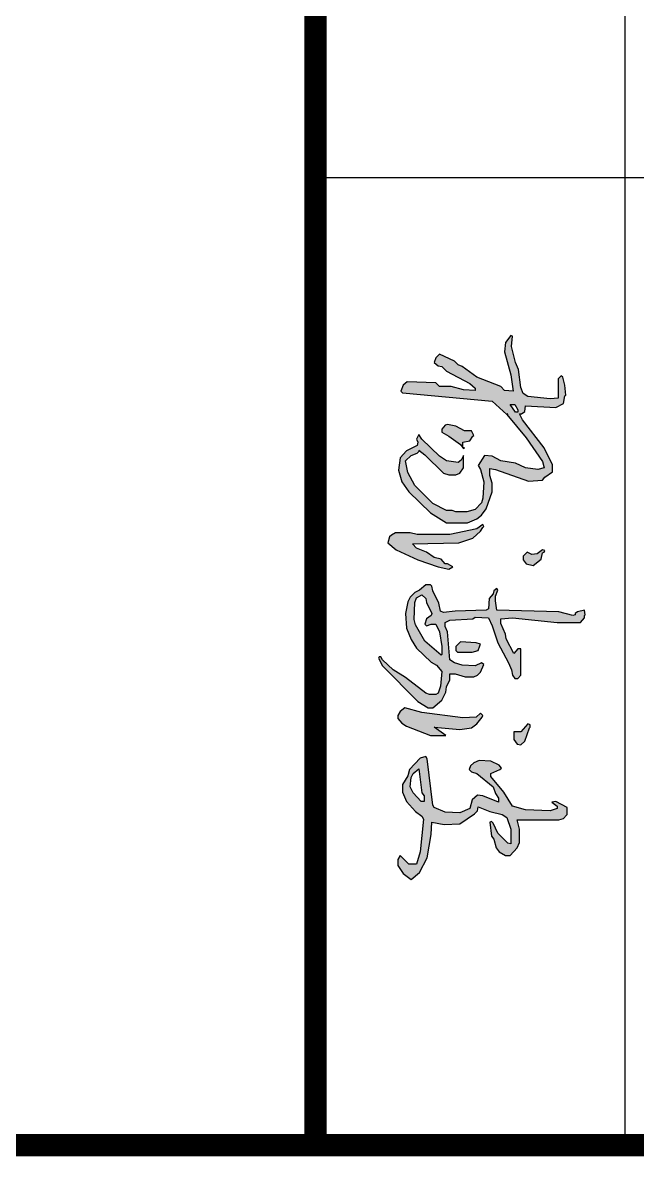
# Model space of a CAD drawing. Extents: x 447413 to 2975780, y -1432727 to 1301644.
# Drawn here: x 2627763 to 2630146, y -145032 to -140637 of the extents above; entities that cross this region are included whole.
import ezdxf

# ---------------------------------------------------------------- set-up
doc = ezdxf.new("R2010")
doc.units = 0
doc.header["$LTSCALE"] = 1000
doc.header["$MEASUREMENT"] = 0
doc.layers.add('图框', color=253, linetype='Continuous')
doc.layers.add('电子签', color=6, linetype='Continuous')

# ---------------------------------------------------------------- blocks, each defined once
blk = doc.blocks.new('A$C1FE25611')
at = {"linetype": 'Continuous'}
h = blk.add_hatch(color=256, dxfattribs=at)
h.paths.add_polyline_path([(595, 59), (602, 59), (602, 55), (591, 45), (583, 41), (571, 42), (566, 45), (560, 52), (591, 56)], flags=16)
h.paths.add_polyline_path([(402, 82), (412, 82), (413, 81), (395, 60), (374, 48), (367, 46), (345, 47), (339, 49), (335, 56), (340, 61), (345, 62), (359, 69), (362, 68), (366, 62), (373, 60), (375, 62), (373, 68), (373, 74), (383, 79)], flags=17)
h.paths.add_polyline_path([(146, 110), (145, 111), (145, 109)], flags=17)
h.paths.add_polyline_path([(130, 122), (129, 123), (123, 120), (123, 111), (117, 100), (115, 89), (116, 86), (121, 82), (125, 82), (130, 91), (141, 106), (145, 109), (138, 109), (136, 118)], flags=17)
h.paths.add_polyline_path([(401, 131), (399, 132), (397, 126), (396, 106), (402, 100), (407, 100), (409, 102), (409, 121), (407, 129)], flags=17)
h.paths.add_polyline_path([(493, 134), (491, 135), (488, 132), (493, 126), (494, 109), (487, 56), (481, 34), (486, 28), (491, 25), (495, 25), (501, 30), (505, 36), (517, 67), (517, 87), (506, 72), (509, 105), (507, 120), (502, 127)])
h.paths.add_polyline_path([(248, 135), (247, 136), (244, 135), (250, 127), (257, 92), (257, 50), (255, 41), (255, 22), (258, 17), (260, 14), (268, 12), (277, 23), (290, 51), (299, 77), (302, 91), (299, 96), (295, 89), (295, 86), (289, 81), (287, 72), (280, 62), (275, 49), (269, 44), (268, 104), (262, 122), (253, 132)])
h.paths.add_polyline_path([(96, 180), (99, 180), (99, 177), (89, 170), (89, 176)], flags=16)
h.paths.add_polyline_path([(507, 195), (506, 196), (503, 196), (502, 193), (512, 184), (512, 175), (522, 175), (528, 179), (529, 184), (524, 189)])
h.paths.add_polyline_path([(280, 214), (278, 215), (277, 212), (282, 205), (283, 198), (280, 192), (285, 187), (290, 187), (295, 191), (297, 200), (289, 210), (281, 212)])
h.paths.add_polyline_path([(78, 241), (77, 242), (64, 241), (54, 238), (52, 236), (56, 232), (81, 232), (82, 222), (79, 193), (75, 187), (67, 184), (44, 181), (35, 177), (14, 172), (1, 173), (0, 171), (9, 164), (21, 163), (51, 171), (72, 174), (71, 163), (66, 158), (54, 127), (40, 108), (38, 103), (33, 98), (24, 79), (29, 74), (35, 72), (39, 77), (40, 82), (46, 88), (62, 118), (68, 125), (71, 125), (70, 110), (66, 94), (66, 79), (61, 74), (60, 37), (64, 32), (72, 29), (74, 31), (85, 147), (102, 166), (101, 167), (102, 166), (132, 191), (163, 212), (171, 214), (173, 206), (171, 190), (165, 177), (162, 158), (156, 147), (155, 137), (168, 129), (173, 132), (189, 136), (210, 135), (216, 133), (225, 125), (228, 114), (228, 100), (226, 95), (226, 88), (217, 70), (194, 47), (177, 38), (162, 35), (155, 42), (152, 50), (149, 53), (148, 52), (154, 60), (178, 84), (180, 91), (180, 100), (178, 105), (171, 110), (155, 110), (161, 107), (164, 103), (162, 88), (156, 79), (134, 56), (128, 52), (134, 49), (138, 51), (142, 50), (149, 36), (158, 28), (174, 26), (189, 30), (202, 39), (229, 67), (242, 88), (242, 115), (237, 127), (232, 133), (224, 139), (202, 147), (191, 147), (181, 144), (172, 144), (173, 151), (188, 194), (187, 212), (183, 215), (176, 225), (167, 225), (145, 214), (109, 186), (101, 182), (101, 185), (98, 189), (91, 190), (93, 229), (88, 239)])
h.paths.add_polyline_path([(620, 243), (619, 244), (610, 244), (602, 229), (603, 224), (608, 231), (611, 231), (614, 222), (613, 190), (608, 173), (590, 162), (570, 145), (566, 145), (561, 157), (559, 159), (555, 156), (550, 145), (549, 130), (552, 123), (556, 119), (561, 117), (564, 120), (566, 127), (583, 148), (592, 151), (598, 155), (603, 155), (595, 135), (594, 128), (600, 121), (611, 118), (617, 105), (616, 86), (610, 72), (607, 70), (547, 63), (544, 61), (546, 54), (561, 40), (569, 38), (580, 31), (590, 31), (602, 36), (615, 48), (621, 56), (625, 58), (667, 54), (683, 49), (683, 39), (672, 28), (677, 25), (685, 25), (695, 32), (703, 42), (694, 53), (675, 63), (645, 68), (629, 69), (632, 85), (631, 105), (618, 124), (614, 128), (609, 129), (615, 144), (619, 160), (623, 166), (638, 171), (657, 171), (656, 167), (643, 154), (630, 148), (628, 146), (629, 144), (647, 146), (651, 149), (662, 152), (667, 156), (672, 164), (672, 170), (662, 179), (655, 182), (638, 182), (626, 179), (626, 233), (624, 239)])
h.paths.add_polyline_path([(362, 266), (361, 267), (355, 266), (357, 257), (359, 254), (361, 254), (362, 251), (357, 233), (355, 153), (343, 151), (337, 151), (329, 154), (327, 153), (330, 149), (334, 148), (340, 143), (353, 142), (355, 139), (356, 99), (358, 84), (356, 80), (346, 78), (330, 70), (324, 69), (322, 67), (322, 61), (329, 53), (332, 47), (338, 41), (344, 38), (359, 35), (378, 36), (393, 42), (404, 49), (422, 68), (426, 75), (434, 82), (453, 80), (462, 77), (464, 74), (464, 66), (462, 61), (442, 35), (432, 19), (419, 5), (415, 3), (415, 1), (417, 0), (427, 5), (473, 51), (481, 64), (481, 70), (471, 82), (461, 87), (454, 88), (445, 92), (437, 92), (437, 99), (441, 112), (441, 123), (439, 128), (435, 132), (425, 136), (423, 133), (427, 125), (426, 108), (423, 98), (419, 92), (383, 89), (376, 86), (371, 86), (368, 92), (366, 122), (364, 125), (365, 142), (375, 147), (397, 154), (423, 168), (432, 172), (439, 173), (443, 176), (443, 180), (439, 184), (405, 184), (405, 180), (411, 175), (392, 165), (386, 164), (372, 158), (366, 158), (365, 173), (371, 231), (371, 261), (365, 266)])
for points in [[(362, 266), (361, 267), (355, 266), (357, 257), (359, 254), (361, 254), (362, 251), (357, 233), (355, 153), (343, 151), (337, 151), (329, 154), (327, 153), (330, 149), (334, 148), (340, 143), (353, 142), (355, 139), (356, 99), (358, 84), (356, 80), (346, 78), (330, 70), (324, 69), (322, 67), (322, 61), (329, 53), (332, 47), (338, 41), (344, 38), (359, 35), (378, 36), (393, 42), (404, 49), (422, 68), (426, 75), (434, 82), (453, 80), (462, 77), (464, 74), (464, 66), (462, 61), (442, 35), (432, 19), (419, 5), (415, 3), (415, 1), (417, 0), (427, 5), (473, 51), (481, 64), (481, 70), (471, 82), (461, 87), (454, 88), (445, 92), (437, 92), (437, 99), (441, 112), (441, 123), (439, 128), (435, 132), (425, 136), (423, 133), (427, 125), (426, 108), (423, 98), (419, 92), (383, 89), (376, 86), (371, 86), (368, 92), (366, 122), (364, 125), (365, 142), (375, 147), (397, 154), (423, 168), (432, 172), (439, 173), (443, 176), (443, 180), (439, 184), (405, 184), (405, 180), (411, 175), (392, 165), (386, 164), (372, 158), (366, 158), (365, 173), (371, 231), (371, 261), (365, 266), (362, 266)], [(78, 241), (77, 242), (64, 241), (54, 238), (52, 236), (56, 232), (81, 232), (82, 222), (79, 193), (75, 187), (67, 184), (44, 181), (35, 177), (14, 172), (1, 173), (0, 171), (9, 164), (21, 163), (51, 171), (72, 174), (71, 163), (66, 158), (54, 127), (40, 108), (38, 103), (33, 98), (24, 79), (29, 74), (35, 72), (39, 77), (40, 82), (46, 88), (62, 118), (68, 125), (71, 125), (70, 110), (66, 94), (66, 79), (61, 74), (60, 37), (64, 32), (72, 29), (74, 31), (85, 147), (102, 166), (101, 167), (102, 166), (132, 191), (163, 212), (171, 214), (173, 206), (171, 190), (165, 177), (162, 158), (156, 147), (155, 137), (168, 129), (173, 132), (189, 136), (210, 135), (216, 133), (225, 125), (228, 114), (228, 100), (226, 95), (226, 88), (217, 70), (194, 47), (177, 38), (162, 35), (155, 42), (152, 50), (149, 53), (148, 52), (154, 60), (178, 84), (180, 91), (180, 100), (178, 105), (171, 110), (155, 110), (161, 107), (164, 103), (162, 88), (156, 79), (134, 56), (128, 52), (134, 49), (138, 51), (142, 50), (149, 36), (158, 28), (174, 26), (189, 30), (202, 39), (229, 67), (242, 88), (242, 115), (237, 127), (232, 133), (224, 139), (202, 147), (191, 147), (181, 144), (172, 144), (173, 151), (188, 194), (187, 212), (183, 215), (176, 225), (167, 225), (145, 214), (109, 186), (101, 182), (101, 185), (98, 189), (91, 190), (93, 229), (88, 239), (78, 241)], [(620, 243), (619, 244), (610, 244), (602, 229), (603, 224), (608, 231), (611, 231), (614, 222), (613, 190), (608, 173), (590, 162), (570, 145), (566, 145), (561, 157), (559, 159), (555, 156), (550, 145), (549, 130), (552, 123), (556, 119), (561, 117), (564, 120), (566, 127), (583, 148), (592, 151), (598, 155), (603, 155), (595, 135), (594, 128), (600, 121), (611, 118), (617, 105), (616, 86), (610, 72), (607, 70), (547, 63), (544, 61), (546, 54), (561, 40), (569, 38), (580, 31), (590, 31), (602, 36), (615, 48), (621, 56), (625, 58), (667, 54), (683, 49), (683, 39), (672, 28), (677, 25), (685, 25), (695, 32), (703, 42), (694, 53), (675, 63), (645, 68), (629, 69), (632, 85), (631, 105), (618, 124), (614, 128), (609, 129), (615, 144), (619, 160), (623, 166), (638, 171), (657, 171), (656, 167), (643, 154), (630, 148), (628, 146), (629, 144), (647, 146), (651, 149), (662, 152), (667, 156), (672, 164), (672, 170), (662, 179), (655, 182), (638, 182), (626, 179), (626, 233), (624, 239), (620, 243)], [(280, 214), (278, 215), (277, 212), (282, 205), (283, 198), (280, 192), (285, 187), (290, 187), (295, 191), (297, 200), (289, 210), (281, 212), (280, 214)], [(507, 195), (506, 196), (503, 196), (502, 193), (512, 184), (512, 175), (522, 175), (528, 179), (529, 184), (524, 189), (507, 195)], [(96, 180), (99, 180), (99, 177), (89, 170), (89, 176), (96, 180)], [(248, 135), (247, 136), (244, 135), (250, 127), (257, 92), (257, 50), (255, 41), (255, 22), (258, 17), (258, 17), (258, 17), (260, 14), (268, 12), (277, 23), (290, 51), (299, 77), (302, 91), (299, 96), (295, 89), (295, 86), (289, 81), (287, 72), (280, 62), (275, 49), (269, 44), (268, 104), (262, 122), (253, 132), (248, 135)], [(401, 131), (399, 132), (397, 126), (396, 106), (402, 100), (407, 100), (409, 102), (409, 121), (407, 129), (401, 131)], [(493, 134), (491, 135), (488, 132), (493, 126), (494, 109), (487, 56), (481, 34), (486, 28), (491, 25), (495, 25), (501, 30), (505, 36), (517, 67), (517, 87), (506, 72), (509, 105), (507, 120), (502, 127), (493, 134)], [(130, 122), (129, 123), (123, 120), (123, 111), (117, 100), (115, 89), (116, 86), (121, 82), (125, 82), (130, 91), (141, 106), (145, 109), (138, 109), (136, 118), (130, 122)], [(146, 110), (145, 111), (145, 109), (146, 110)], [(402, 82), (412, 82), (413, 81), (395, 60), (374, 48), (367, 46), (345, 47), (339, 49), (335, 56), (340, 61), (345, 62), (359, 69), (362, 68), (366, 62), (373, 60), (375, 62), (373, 68), (373, 74), (383, 79), (402, 82)], [(595, 59), (602, 59), (602, 55), (591, 45), (583, 41), (571, 42), (566, 45), (560, 52), (591, 56), (595, 59)]]:
    blk.add_lwpolyline(points, dxfattribs=at)
blk = doc.blocks.new('zzzzzzzzzzzzvvvvvv')
at = {"layer": '电子签', "xscale": 3, "yscale": 3, "zscale": 3, "rotation": 270}
blk.add_blockref('A$C1FE25611', (2629082.3, 651965.9, 378000), dxfattribs=at)
blk = doc.blocks.new('A$C6B0021A6')
at = {"layer": '图框', "color": 153}
for p, q in [((115420, 13420, -84000), (115420, 7820, -84000)), ((117920, 8620, -84000), (111420, 8620, -84000))]:
    blk.add_line(p, q, dxfattribs=at)
at = {"layer": '图框', "color": 153, "const_width": 58, "elevation": -84000}
for points in [[(111420, 83120), (117920, 83120), (117920, 1020), (111420, 1020)], [(111420, 30220), (117920, 30220), (117920, 1020), (111420, 1020)]]:
    blk.add_lwpolyline(points, close=True, dxfattribs=at)
blk.add_lwpolyline([(111420, 7820), (117920, 7820)], dxfattribs=at)
at = {"xscale": 0.6666666666666666, "yscale": 0.6666666666666666, "zscale": 0.6666666666666666, "rotation": 90}
blk.add_blockref('zzzzzzzzzzzzvvvvvv', (550471.6, -1744738.9, -336000), dxfattribs=at)

msp = doc.modelspace()

# ---------------------------------------------------------------- block references
at = {"xscale": 1.5, "yscale": 1.5, "zscale": 1.5, "rotation": 270}
msp.add_blockref('A$C6B0021A6', (2617168.3, 31891.5, 252000), dxfattribs=at)

doc.saveas('drawing.dxf')
